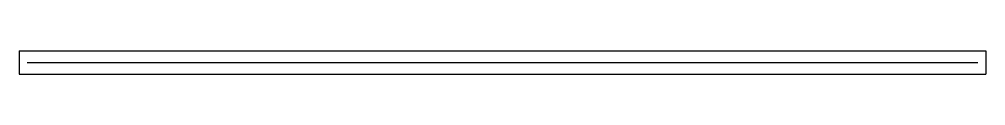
# Model space of a CAD drawing. Units: millimetres at full size, sheet at 1:100. Extents: x -15751 to 9139, y -9912 to -9312.
import ezdxf

# ---------------------------------------------------------------- set-up
doc = ezdxf.new("R2010")
doc.units = ezdxf.units.MM
doc.header["$LTSCALE"] = 100
doc.layers.add('0-0', color=7, linetype='Continuous')

msp = doc.modelspace()

# ---------------------------------------------------------------- linework, layer by layer
at = {"layer": '0-0'}
for p, q in [((-15751, -9312.2), (-15751, -9912.2)), ((-15751, -9312.2), (-3306.1, -9312.2)), ((-3306.1, -9312.2), (9138.8, -9312.2)), ((9138.8, -9312.2), (9138.8, -9912.2)), ((-15751, -9912.2), (-3306.1, -9912.2)), ((-3306.1, -9912.2), (9138.8, -9912.2))]:
    msp.add_line(p, q, dxfattribs=at)
msp.add_lwpolyline([(-15551, -9612.2), (-3306.1, -9612.2), (8938.8, -9612.2)], dxfattribs=at)

doc.saveas('drawing.dxf')
